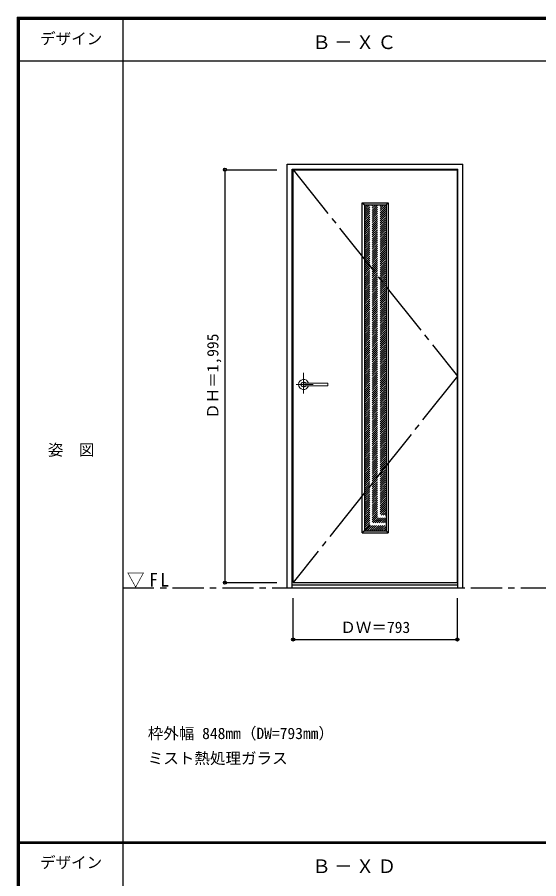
# Model space of a CAD drawing. Units: millimetres, scale not verified. Extents: x -6000 to 5700, y -4307 to 4260.
# Drawn here: x -6000 to -3483, y 12 to 4175 of the extents above; entities that cross this region are included whole.
import ezdxf
from ezdxf.enums import TextEntityAlignment as Align

# ---------------------------------------------------------------- set-up
doc = ezdxf.new("R2010")
doc.units = ezdxf.units.MM
doc.header["$LTSCALE"] = 30
doc.header["$PDMODE"] = 32
doc.header["$PDSIZE"] = 15
for name, pattern in [('CHAIN1', [8, 5, -1, 1, -1]), ('CHAIN2', [12, 9, -1, 1, -1]), ('DASHED1', [1.8, 1.2, -0.6])]:
    doc.linetypes.add(name, pattern=pattern)
for name, color, linetype in [('0-1_通り芯', 7, 'CHAIN1'), ('0-2_扉', 7, 'Continuous'), ('0-4_枠', 3, 'Continuous'), ('0-7', 7, 'CHAIN2'), ('0-A_文字', 7, 'Continuous'), ('0-B_寸法', 7, 'Continuous'), ('0-C_ハッチ', 4, 'DASHED1'), ('F-1_枠', 6, 'Continuous'), ('F-A_文字', 7, 'Continuous')]:
    doc.layers.add(name, color=color, linetype=linetype)
doc.layers.add('0-5_レバー', color=7, linetype='Continuous', lineweight=18)
doc.styles.add('ＭＳ ゴシック', font='')
doc.styles.get('ＭＳ ゴシック').set_extended_font_data('MS Gothic')

msp = doc.modelspace()

# ---------------------------------------------------------------- linework, layer by layer
at = {"layer": '0-1_通り芯'}
msp.add_line((-5490, 1418), (3436.4, 1418), dxfattribs=at)
at = {"layer": '0-2_扉', "color": 3}
for p, q in [((-4668.4, 3438), (-3875.4, 3438)), ((-4668.4, 1443), (-4668.4, 3438)), ((-3875.4, 1443), (-3875.4, 3438)), ((-4324.4, 3268), (-4219.4, 3268)), ((-4219.4, 3268), (-4219.4, 1693)), ((-4668.4, 1443), (-3875.4, 1443))]:
    msp.add_line(p, q, dxfattribs=at)
at = {"layer": '0-2_扉'}
for p, q in [((-4334.4, 3278), (-4324.4, 3268)), ((-4334.4, 3278), (-4209.4, 3278)), ((-4334.4, 1683), (-4334.4, 3278)), ((-4209.4, 3278), (-4219.4, 3268)), ((-4209.4, 3278), (-4209.4, 1683)), ((-4324.4, 1693), (-4334.4, 1683)), ((-4334.4, 1683), (-4209.4, 1683)), ((-4219.4, 1693), (-4209.4, 1683))]:
    msp.add_line(p, q, dxfattribs=at)
at = {"layer": '0-2_扉', "color": 3}
msp.add_lwpolyline([(-4324.4, 3268), (-4324.4, 1693), (-4219.4, 1693)], dxfattribs=at)
at = {"layer": '0-4_枠'}
for p, q in [((-4697.4, 3465), (-3849.4, 3465)), ((-4697.4, 1418), (-4697.4, 3465)), ((-3849.4, 1418), (-3849.4, 3465)), ((-4673.4, 3441), (-3873.4, 3441)), ((-4673.4, 1418), (-4673.4, 3441)), ((-3873.4, 1418), (-3873.4, 3441)), ((-4697.4, 1418), (-3849.4, 1418)), ((-4673.4, 1433), (-3873.4, 1433))]:
    msp.add_line(p, q, dxfattribs=at)
at = {"layer": '0-5_レバー', "color": 4, "linetype": 'CHAIN1'}
for p, q in [((-4617.9, 2456.96), (-4617.9, 2357.11)), ((-4571.1, 2400.5), (-4654.12, 2400.5))]:
    msp.add_line(p, q, dxfattribs=at)
at = {"layer": '0-5_レバー'}
for q in [(-4500.9, 2405.99), (-4500.9, 2395)]:
    msp.add_line((-4500.9, 2400.5), q, dxfattribs=at)
for points in [[(-4607.94, 2407.49), (-4608.71, 2408.28), (-4610.68, 2409.65), (-4612.92, 2410.66), (-4615.36, 2411.29), (-4617.9, 2411.5), (-4620.44, 2411.29), (-4622.87, 2410.66), (-4625.12, 2409.65), (-4627.09, 2408.28), (-4628.71, 2406.61), (-4629.91, 2404.71), (-4630.65, 2402.65), (-4630.9, 2400.5), (-4630.65, 2398.35), (-4629.91, 2396.29), (-4628.71, 2394.39), (-4627.09, 2392.72), (-4625.12, 2391.35), (-4622.87, 2390.34), (-4620.44, 2389.71), (-4617.9, 2389.5), (-4615.36, 2389.71), (-4612.92, 2390.34), (-4610.68, 2391.35), (-4608.71, 2392.72), (-4607.94, 2393.51)], [(-4502.4, 2407.5), (-4512.13, 2407.5), (-4522.31, 2407.5), (-4531.91, 2407.5), (-4540.9, 2407.5), (-4549.31, 2407.5), (-4557.12, 2407.5), (-4563.94, 2407.5), (-4570.24, 2407.5), (-4576, 2407.5), (-4581.25, 2407.5), (-4586.04, 2407.5), (-4590.69, 2407.5), (-4594.9, 2407.5), (-4598.65, 2407.5), (-4600.65, 2407.5), (-4602.5, 2407.5), (-4604.51, 2407.49), (-4606.92, 2407.49), (-4608.41, 2407.49), (-4609.95, 2407.49), (-4611.47, 2407.49), (-4612.57, 2407.49), (-4613.03, 2407.49), (-4613.03, 2407.48)], [(-4612.88, 2393.51), (-4612.75, 2393.51), (-4612.31, 2393.51), (-4611.59, 2393.51), (-4610.57, 2393.51), (-4609.31, 2393.51), (-4607.96, 2393.51), (-4605.1, 2393.51), (-4602.12, 2393.5), (-4599.1, 2393.5), (-4596.06, 2393.5), (-4592.99, 2393.5), (-4589.91, 2393.5), (-4585.91, 2393.5), (-4581.5, 2393.5), (-4576.53, 2393.5), (-4571, 2393.5), (-4564.91, 2393.5), (-4558.26, 2393.5), (-4551.05, 2393.5), (-4542.46, 2393.5), (-4533.2, 2393.5), (-4523.26, 2393.5), (-4512.65, 2393.5), (-4502.4, 2393.5)], [(-4502.4, 2407.5), (-4511.48, 2407.5), (-4511.88, 2407.5)]]:
    msp.add_lwpolyline(points, dxfattribs=at)
for centre, radius, start, end in [((-4617.9, 2400.5), 24.55, 16.59952, 343.36736), ((-4502.4, 2406), 1.5, 0.00847, 89.9163), ((-4502.4, 2406), 1.5, 360, 90.17419), ((-4502.4, 2395), 1.5, 270.16419, 0), ((-4502.4, 2395), 1.5, 269.91059, 359.99153)]:
    msp.add_arc(centre, radius, start, end, dxfattribs=at)
at = {"layer": '0-7'}
for p, q in [((-4668.4, 3438), (-3875.4, 2440.5)), ((-3875.4, 2440.5), (-4668.4, 1443))]:
    msp.add_line(p, q, dxfattribs=at)
at = {"layer": '0-B_寸法', "color": 4}
for p, q in [((-4997.4, 3438), (-4747.4, 3438)), ((-4997.4, 3438), (-4997.4, 1443)), ((-4997.4, 1443), (-4747.4, 1443)), ((-4668.4, 1168), (-4668.4, 1368)), ((-3875.4, 1168), (-3875.4, 1368)), ((-4668.4, 1168), (-3875.4, 1168))]:
    msp.add_line(p, q, dxfattribs=at)
at = {"layer": '0-B_寸法'}
for p in [(-4997.4, 3438), (-4997.4, 1443), (-4668.4, 1168), (-3875.4, 1168)]:
    msp.add_point(p, dxfattribs=at)
at = {"layer": '0-C_ハッチ'}
for p, q in [((-4324.4, 3164), (-4220.4, 3268)), ((-4324.4, 3173.9), (-4230.3, 3268)), ((-4324.4, 3183.8), (-4240.2, 3268)), ((-4324.4, 3193.7), (-4250.1, 3268)), ((-4324.4, 3203.6), (-4260, 3268)), ((-4324.4, 3213.5), (-4269.9, 3268)), ((-4324.4, 3223.4), (-4279.8, 3268)), ((-4324.4, 3233.3), (-4289.7, 3268)), ((-4324.4, 3243.2), (-4299.6, 3268)), ((-4324.4, 3253.1), (-4309.49, 3268)), ((-4324.4, 3263), (-4319.39, 3268)), ((-4324.4, 3154.1), (-4219.4, 3259.1)), ((-4324.4, 3144.2), (-4219.4, 3249.2)), ((-4324.4, 3134.3), (-4219.4, 3239.3)), ((-4324.4, 3124.4), (-4219.4, 3229.4)), ((-4324.4, 3114.5), (-4219.4, 3219.5)), ((-4324.4, 3104.6), (-4219.4, 3209.6)), ((-4324.4, 3094.7), (-4219.4, 3199.7)), ((-4324.4, 3084.8), (-4219.4, 3189.8)), ((-4324.4, 3074.9), (-4219.4, 3179.9)), ((-4324.4, 3065.01), (-4219.4, 3170)), ((-4324.4, 3055.11), (-4219.4, 3160.11)), ((-4324.4, 3045.21), (-4219.4, 3150.21)), ((-4324.4, 3035.31), (-4219.4, 3140.31)), ((-4324.4, 3025.41), (-4219.4, 3130.41)), ((-4324.4, 3015.51), (-4219.4, 3120.51)), ((-4324.4, 3005.61), (-4219.4, 3110.61)), ((-4324.4, 2995.71), (-4219.4, 3100.71)), ((-4324.4, 2985.81), (-4219.4, 3090.81)), ((-4324.4, 2975.91), (-4219.4, 3080.91)), ((-4324.4, 2966.01), (-4219.4, 3071.01)), ((-4324.4, 2956.11), (-4219.4, 3061.11)), ((-4324.4, 2946.21), (-4219.4, 3051.21)), ((-4324.4, 2936.31), (-4219.4, 3041.31)), ((-4324.4, 2926.41), (-4219.4, 3031.41)), ((-4324.4, 2916.51), (-4219.4, 3021.51)), ((-4324.4, 2906.61), (-4219.4, 3011.61)), ((-4324.4, 2896.71), (-4219.4, 3001.71)), ((-4324.4, 2886.81), (-4219.4, 2991.81)), ((-4324.4, 2876.91), (-4219.4, 2981.91)), ((-4324.4, 2867.02), (-4219.4, 2972.02)), ((-4324.4, 2857.12), (-4219.4, 2962.12)), ((-4324.4, 2847.22), (-4219.4, 2952.22)), ((-4324.4, 2837.32), (-4219.4, 2942.32)), ((-4324.4, 2827.42), (-4219.4, 2932.42)), ((-4324.4, 2817.52), (-4219.4, 2922.52)), ((-4324.4, 2807.62), (-4219.4, 2912.62)), ((-4324.4, 2797.72), (-4219.4, 2902.72)), ((-4324.4, 2787.82), (-4219.4, 2892.82)), ((-4324.4, 2777.92), (-4219.4, 2882.92)), ((-4324.4, 2768.02), (-4219.4, 2873.02)), ((-4324.4, 2758.12), (-4219.4, 2863.12)), ((-4324.4, 2748.22), (-4219.4, 2853.22)), ((-4324.4, 2738.32), (-4219.4, 2843.32)), ((-4324.4, 2728.42), (-4219.4, 2833.42)), ((-4324.4, 2718.52), (-4219.4, 2823.52)), ((-4324.4, 2708.62), (-4219.4, 2813.62)), ((-4324.4, 2698.72), (-4219.4, 2803.72)), ((-4324.4, 2688.82), (-4219.4, 2793.82)), ((-4324.4, 2678.92), (-4219.4, 2783.92)), ((-4324.4, 2669.03), (-4219.4, 2774.03)), ((-4324.4, 2659.13), (-4219.4, 2764.13)), ((-4324.4, 2649.23), (-4219.4, 2754.23)), ((-4324.4, 2639.33), (-4219.4, 2744.33)), ((-4324.4, 2629.43), (-4219.4, 2734.43)), ((-4324.4, 2619.53), (-4219.4, 2724.53)), ((-4324.4, 2609.63), (-4219.4, 2714.63)), ((-4324.4, 2599.73), (-4219.4, 2704.73)), ((-4324.4, 2589.83), (-4219.4, 2694.83)), ((-4324.4, 2579.93), (-4219.4, 2684.93)), ((-4324.4, 2570.03), (-4219.4, 2675.03)), ((-4324.4, 2560.13), (-4219.4, 2665.13)), ((-4324.4, 2550.23), (-4219.4, 2655.23)), ((-4324.4, 2540.33), (-4219.4, 2645.33)), ((-4324.4, 2530.43), (-4219.4, 2635.43)), ((-4324.4, 2520.53), (-4219.4, 2625.53)), ((-4324.4, 2510.63), (-4219.4, 2615.63)), ((-4324.4, 2500.73), (-4219.4, 2605.73)), ((-4324.4, 2490.83), (-4219.4, 2595.83)), ((-4324.4, 2480.94), (-4219.4, 2585.93)), ((-4324.4, 2471.04), (-4219.4, 2576.04)), ((-4324.4, 2461.14), (-4219.4, 2566.14)), ((-4324.4, 2451.24), (-4219.4, 2556.24)), ((-4324.4, 2441.34), (-4219.4, 2546.34)), ((-4324.4, 2431.44), (-4219.4, 2536.44)), ((-4324.4, 2421.54), (-4219.4, 2526.54)), ((-4324.4, 2411.64), (-4219.4, 2516.64)), ((-4324.4, 2401.74), (-4219.4, 2506.74)), ((-4324.4, 2391.84), (-4219.4, 2496.84)), ((-4324.4, 2381.94), (-4219.4, 2486.94)), ((-4324.4, 2372.04), (-4219.4, 2477.04)), ((-4324.4, 2362.14), (-4219.4, 2467.14)), ((-4324.4, 2352.24), (-4219.4, 2457.24)), ((-4324.4, 2342.34), (-4219.4, 2447.34)), ((-4324.4, 2332.44), (-4219.4, 2437.44)), ((-4324.4, 2322.54), (-4219.4, 2427.54)), ((-4324.4, 2312.64), (-4219.4, 2417.64)), ((-4324.4, 2302.74), (-4219.4, 2407.74)), ((-4324.4, 2292.84), (-4219.4, 2397.84)), ((-4324.4, 2282.95), (-4219.4, 2387.94)), ((-4324.4, 2273.05), (-4219.4, 2378.05)), ((-4324.4, 2263.15), (-4219.4, 2368.15)), ((-4324.4, 2253.25), (-4219.4, 2358.25)), ((-4324.4, 2243.35), (-4219.4, 2348.35)), ((-4324.4, 2233.45), (-4219.4, 2338.45)), ((-4324.4, 2223.55), (-4219.4, 2328.55)), ((-4324.4, 2213.65), (-4219.4, 2318.65)), ((-4324.4, 2203.75), (-4219.4, 2308.75)), ((-4324.4, 2193.85), (-4219.4, 2298.85)), ((-4324.4, 2183.95), (-4219.4, 2288.95)), ((-4324.4, 2174.05), (-4219.4, 2279.05)), ((-4324.4, 2164.15), (-4219.4, 2269.15)), ((-4324.4, 2154.25), (-4219.4, 2259.25)), ((-4324.4, 2144.35), (-4219.4, 2249.35)), ((-4324.4, 2134.45), (-4219.4, 2239.45)), ((-4324.4, 2124.55), (-4219.4, 2229.55)), ((-4324.4, 2114.65), (-4219.4, 2219.65)), ((-4324.4, 2104.75), (-4219.4, 2209.75)), ((-4324.4, 2094.85), (-4219.4, 2199.85)), ((-4324.4, 2084.96), (-4219.4, 2189.95)), ((-4324.4, 2075.06), (-4219.4, 2180.06)), ((-4324.4, 2065.16), (-4219.4, 2170.16)), ((-4324.4, 2055.26), (-4219.4, 2160.26)), ((-4324.4, 2045.36), (-4219.4, 2150.36)), ((-4324.4, 2035.46), (-4219.4, 2140.46)), ((-4324.4, 2025.56), (-4219.4, 2130.56)), ((-4324.4, 2015.66), (-4219.4, 2120.66)), ((-4324.4, 2005.76), (-4219.4, 2110.76)), ((-4324.4, 1995.86), (-4219.4, 2100.86)), ((-4324.4, 1985.96), (-4219.4, 2090.96)), ((-4324.4, 1976.06), (-4219.4, 2081.06)), ((-4324.4, 1966.16), (-4219.4, 2071.16)), ((-4324.4, 1956.26), (-4219.4, 2061.26)), ((-4324.4, 1946.36), (-4219.4, 2051.36)), ((-4324.4, 1936.46), (-4219.4, 2041.46)), ((-4324.4, 1926.56), (-4219.4, 2031.56)), ((-4324.4, 1916.66), (-4219.4, 2021.66)), ((-4324.4, 1906.76), (-4219.4, 2011.76)), ((-4324.4, 1896.86), (-4219.4, 2001.86)), ((-4324.4, 1886.97), (-4219.4, 1991.97)), ((-4324.4, 1877.07), (-4219.4, 1982.07)), ((-4324.4, 1867.17), (-4219.4, 1972.17)), ((-4324.4, 1857.27), (-4219.4, 1962.27)), ((-4324.4, 1847.37), (-4219.4, 1952.37)), ((-4324.4, 1837.47), (-4219.4, 1942.47)), ((-4324.4, 1827.57), (-4219.4, 1932.57)), ((-4324.4, 1817.67), (-4219.4, 1922.67)), ((-4324.4, 1807.77), (-4219.4, 1912.77)), ((-4324.4, 1797.87), (-4219.4, 1902.87)), ((-4324.4, 1787.97), (-4219.4, 1892.97)), ((-4324.4, 1778.07), (-4219.4, 1883.07)), ((-4324.4, 1768.17), (-4219.4, 1873.17)), ((-4324.4, 1758.27), (-4219.4, 1863.27)), ((-4324.4, 1748.37), (-4219.4, 1853.37)), ((-4324.4, 1738.47), (-4219.4, 1843.47)), ((-4324.4, 1728.57), (-4219.4, 1833.57)), ((-4324.4, 1718.67), (-4219.4, 1823.67)), ((-4324.4, 1708.77), (-4219.4, 1813.77)), ((-4324.4, 1698.87), (-4219.4, 1803.87)), ((-4320.37, 1693), (-4219.4, 1793.98)), ((-4310.47, 1693), (-4219.4, 1784.08)), ((-4300.58, 1693), (-4219.4, 1774.18)), ((-4290.68, 1693), (-4219.4, 1764.28)), ((-4280.78, 1693), (-4219.4, 1754.38)), ((-4270.88, 1693), (-4219.4, 1744.48)), ((-4260.98, 1693), (-4219.4, 1734.58)), ((-4251.08, 1693), (-4219.4, 1724.68)), ((-4241.18, 1693), (-4219.4, 1714.78)), ((-4231.28, 1693), (-4219.4, 1704.88))]:
    msp.add_line(p, q, dxfattribs=at)
at = {"layer": 'F-1_枠'}
for p, q in [((-6000, 4175), (5700, 4175)), ((-6000, 4175), (-6000, -4205)), ((-6000, 4170), (5700, 4170)), ((-6000, 4165), (5700, 4165)), ((-5995, 4175), (-5995, -4205)), ((-5990, 4175), (-5990, -4205)), ((-5490, 4175), (-5490, -3790)), ((-6000, 3965), (5700, 3965)), ((-6000, 190.5), (5700, 190.5)), ((-6000, 187.5), (5700, 187.5)), ((-6000, 184.5), (5700, 184.5))]:
    msp.add_line(p, q, dxfattribs=at)

# ---------------------------------------------------------------- texts
at = {"layer": '0-A_文字', "style": 'ＭＳ ゴシック'}
for s, p in [('枠外幅 848mm（DW=793mm）', (-5370, 670.5)), ('ミスト熱処理ガラス', (-5370, 550.5))]:
    msp.add_text(s, height=54.99, dxfattribs=at).set_placement(p, align=Align.BOTTOM_LEFT)
at = {"layer": '0-A_文字', "char_height": 65.98, "attachment_point": 7, "style": 'ＭＳ ゴシック'}
for s, insert in [('\\T1.17;Ｂ－ＸＣ', (-4576.7, 4020)), ('\\T1.26;\\W0.95;▽FL', (-5471.25, 1418)), ('\\T1.17;Ｂ－ＸＤ', (-4576.7, 39.5))]:
    msp.add_mtext(s, dxfattribs=dict(at, insert=insert))
at = {"layer": '0-B_寸法', "style": 'ＭＳ ゴシック'}
msp.add_text('ＤＨ＝1,995', height=54.99, rotation=90, dxfattribs=at).set_placement((-5012.4, 2234.25), align=Align.BOTTOM_LEFT)
msp.add_text('ＤＷ＝793', height=54.99, dxfattribs=at).set_placement((-4440.65, 1183), align=Align.BOTTOM_LEFT)
at = {"layer": 'F-A_文字', "style": 'ＭＳ ゴシック'}
for s, p in [('デザイン', (-5890, 4027.5)), ('姿\u3000図', (-5852.5, 2040.25)), ('デザイン', (-5890, 47))]:
    msp.add_text(s, height=54.99, dxfattribs=at).set_placement(p, align=Align.BOTTOM_LEFT)

doc.saveas('drawing.dxf')
